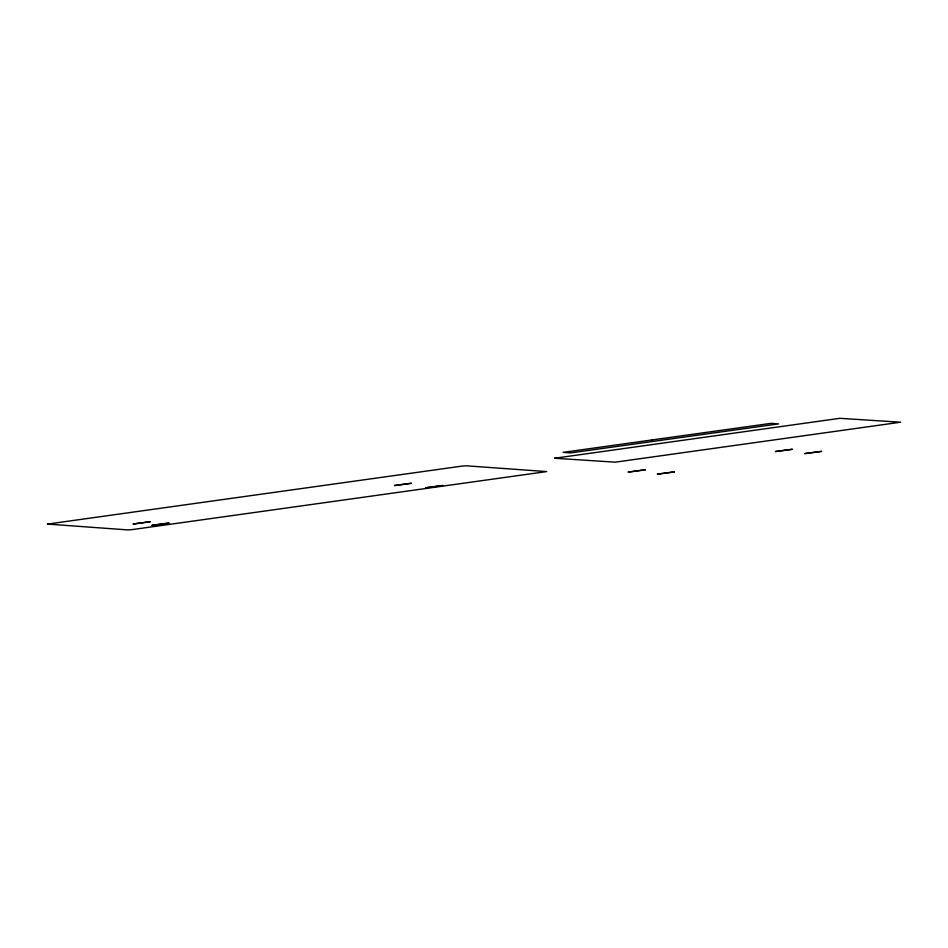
<?xml version="1.0" encoding="UTF-8"?>
<svg xmlns="http://www.w3.org/2000/svg" width="948" height="948" viewBox="0 0 948 948"><rect width="100%" height="100%" fill="white"/><g stroke="black" fill="none" stroke-linecap="round" stroke-linejoin="round"><path stroke-width="1.42" d="M133.241 523.995L150.151 521.732L133.241 523.995M152.047 525.334L168.945 523.071L152.047 525.334M394.558 485.542L411.456 483.267L394.617 485.506M425.925 487.77L442.834 485.506L425.925 487.77M628.275 472.08L645.173 469.817L628.275 472.08M657.438 474.166L674.348 471.891L657.438 474.166M775.523 451.544L792.433 449.269L775.594 451.509M804.698 453.618L821.608 451.355L804.757 453.594M47.519 524.078L127.873 529.92L132.424 529.565L546.688 471.583L466.215 465.8L461.652 466.155L47.519 524.078M554.616 458.24L615.228 462.174L900.6 422.204L839.869 418.317L554.616 458.24M651.655 440.002L563.1 452.362L570.708 452.907L778.592 423.898L770.985 423.365L651.655 440.002"/></g></svg>
